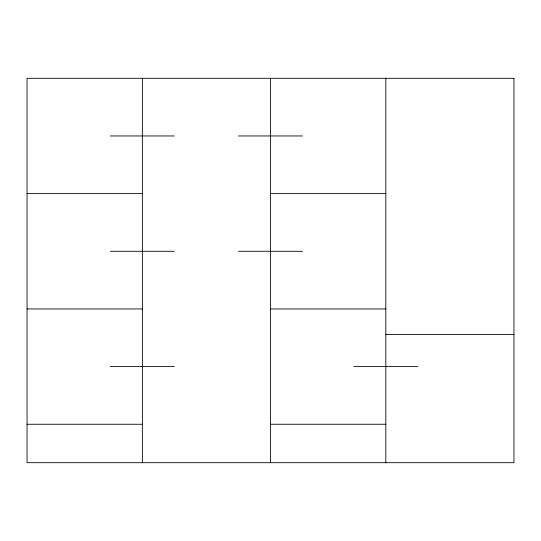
<?xml version="1.0" encoding="UTF-8"?>
<svg xmlns="http://www.w3.org/2000/svg" width="541" height="541" viewBox="0 0 541 541"><rect width="100%" height="100%" fill="white"/><g stroke="black" fill="none" stroke-linecap="round" stroke-linejoin="round"><path stroke-width="0.81" d="M110.337 135.96L174.398 135.96M238.466 135.96L302.534 135.96M27.05 193.624L142.371 193.624M270.5 193.624L385.821 193.624M110.337 251.281L174.398 251.281M238.466 251.281L302.534 251.281M27.05 308.938L142.371 308.938M270.5 308.938L385.821 308.938M385.821 334.568L513.95 334.568M110.337 366.602L174.398 366.602M353.787 366.602L417.848 366.602M27.05 424.259L142.371 424.259M270.5 424.259L385.821 424.259M385.821 78.303L385.821 462.697M270.5 78.303L270.5 462.697M142.371 78.303L142.371 462.697M513.95 78.303L27.05 78.303L27.05 462.697L513.95 462.697L513.95 78.303"/></g></svg>
